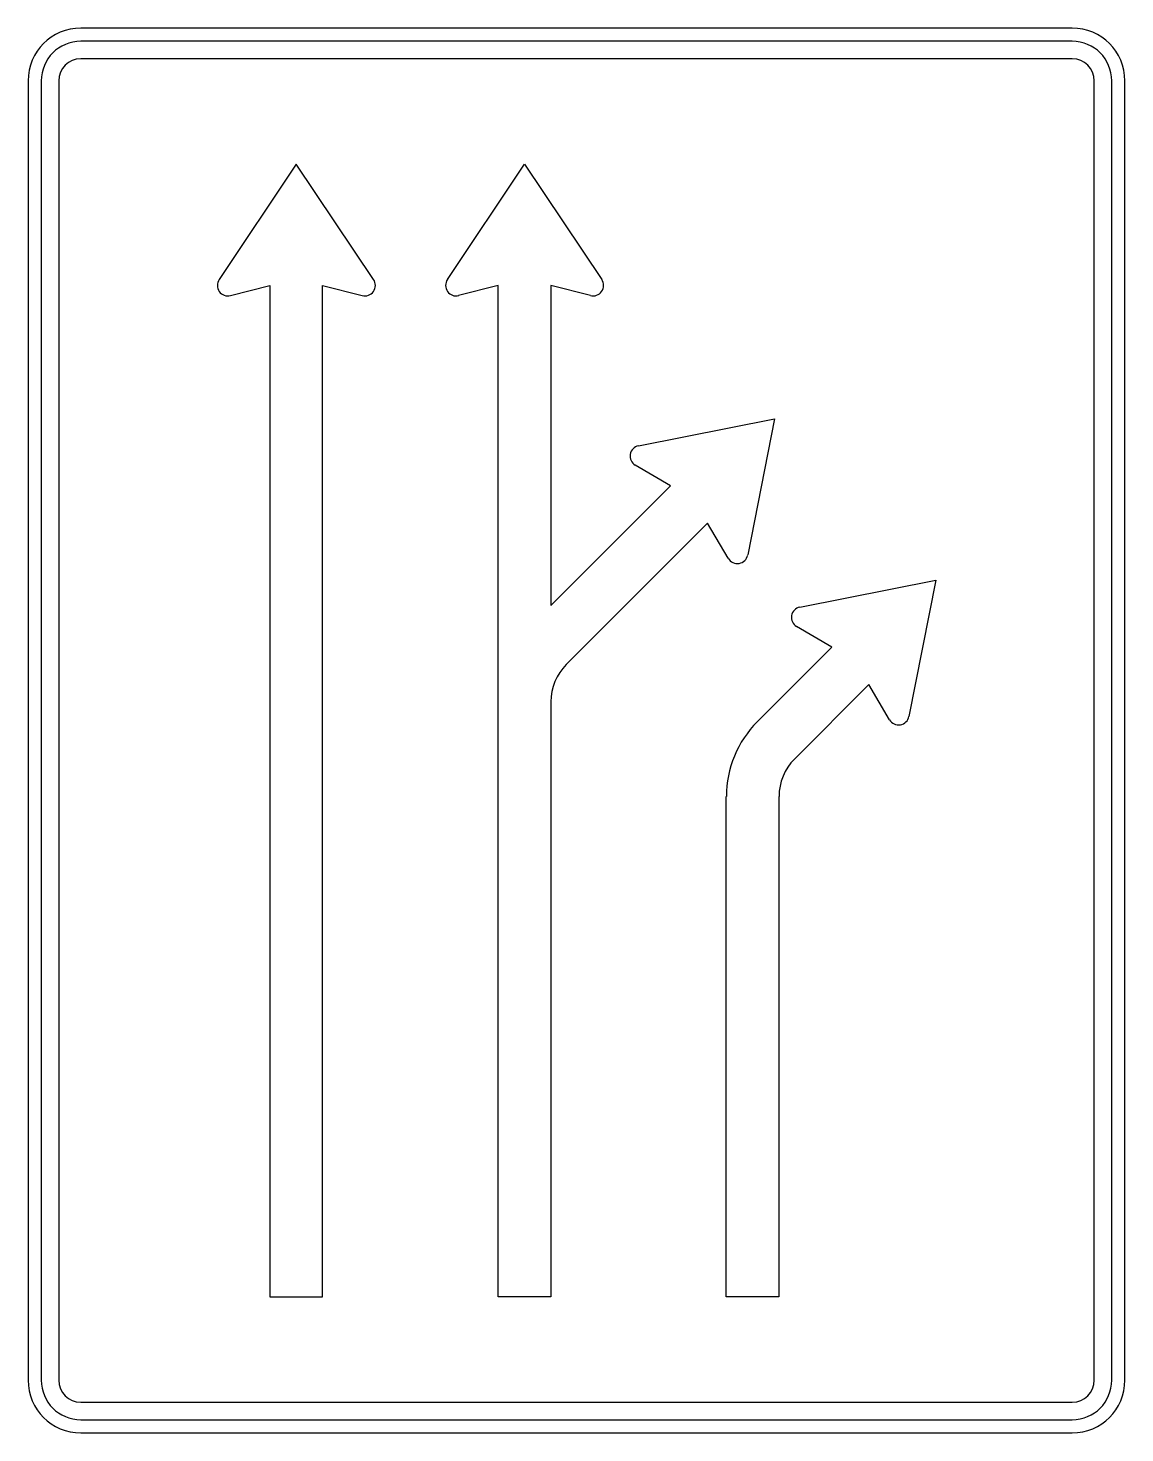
# Model space of a CAD drawing. Extents: x 0 to 1250, y 0 to 1600.
import ezdxf

# ---------------------------------------------------------------- set-up
doc = ezdxf.new("R2010")
doc.units = 0
doc.header["$LTSCALE"] = 25
doc.linetypes.add('AUSGEZOGEN', pattern=[0])
doc.layers.get('0').update_dxf_attribs({"linetype": 'AUSGEZOGEN'})

msp = doc.modelspace()

# ---------------------------------------------------------------- linework, layer by layer
for p, q in [((1190, 1600), (60, 1600)), ((1190, 1585), (60, 1585)), ((1190, 1565), (60, 1565)), ((0, 1540), (0, 60)), ((15, 1540), (15, 60)), ((35, 1540), (35, 60)), ((1215, 60), (1215, 1540)), ((1235, 60), (1235, 1540)), ((1250, 60), (1250, 1540)), ((305.7, 1445), (217.7, 1313.7)), ((393.7, 1313.7), (305.7, 1445)), ((477.8, 1313.7), (565.8, 1445)), ((565.8, 1445), (653.7, 1313.7)), ((230.7, 1295.4), (275.7, 1307)), ((275.7, 1307), (275.7, 155)), ((335.7, 1307), (380.8, 1295.4)), ((335.7, 155), (335.7, 1307)), ((535.8, 1307), (490.7, 1295.4)), ((535.8, 832.7), (535.8, 1307)), ((595.8, 1307), (595.8, 942.4)), ((640.8, 1295.4), (595.8, 1307)), ((695.7, 1124.3), (850.7, 1155)), ((850.7, 1155), (820.1, 999.9)), ((732, 1078.6), (691.9, 1102.2)), ((595.8, 942.4), (732, 1078.6)), ((774.4, 1036.2), (613.3, 875.1)), ((798, 996.2), (774.4, 1036.2)), ((879.5, 940.5), (1034.6, 971.2)), ((1034.6, 971.2), (1003.9, 816.1)), ((915.8, 894.8), (875.8, 918.4)), ((830.9, 809.9), (915.8, 894.8)), ((958.2, 852.4), (873.3, 767.5)), ((981.8, 812.3), (958.2, 852.4)), ((535.8, 155), (535.8, 832.7)), ((595.8, 832.7), (595.8, 155)), ((795.7, 155), (795.7, 725)), ((855.7, 725), (855.7, 155)), ((275.7, 155), (335.7, 155)), ((595.8, 155), (535.8, 155)), ((855.7, 155), (795.7, 155)), ((60, 35), (1190, 35)), ((60, 15), (1190, 15)), ((60, 0), (1190, 0))]:
    msp.add_line(p, q)
for centre, radius, start, end in [((60, 1540), 60, 90, 180), ((1190, 1540), 60, 0, 90), ((60, 1540), 45, 90, 180), ((1190, 1540), 45, 0, 90), ((60, 1540), 25, 90, 180), ((1190, 1540), 25, 0, 90), ((227.7, 1307), 12, 146.195, 284.48), ((383.8, 1307), 12, 255.525, 393.805), ((487.8, 1307), 12, 146.195, 284.475), ((643.8, 1307), 12, 255.525, 393.805), ((698, 1112.5), 12, 101.195, 239.48), ((808.3, 1002.2), 12, 210.525, 348.805), ((881.9, 928.8), 12, 101.195, 239.48), ((655.8, 832.7), 60, 135, 180), ((992.1, 818.4), 12, 210.52, 348.805), ((915.8, 725), 120, 135, 180), ((915.8, 725), 60, 135, 180), ((60, 60), 60, 180, 270), ((60, 60), 45, 180, 270), ((60, 60), 25, 180, 270), ((1190, 60), 60, 270, 360), ((1190, 60), 45, 270, 360), ((1190, 60), 25, 270, 360)]:
    msp.add_arc(centre, radius, start, end)

doc.saveas('drawing.dxf')
